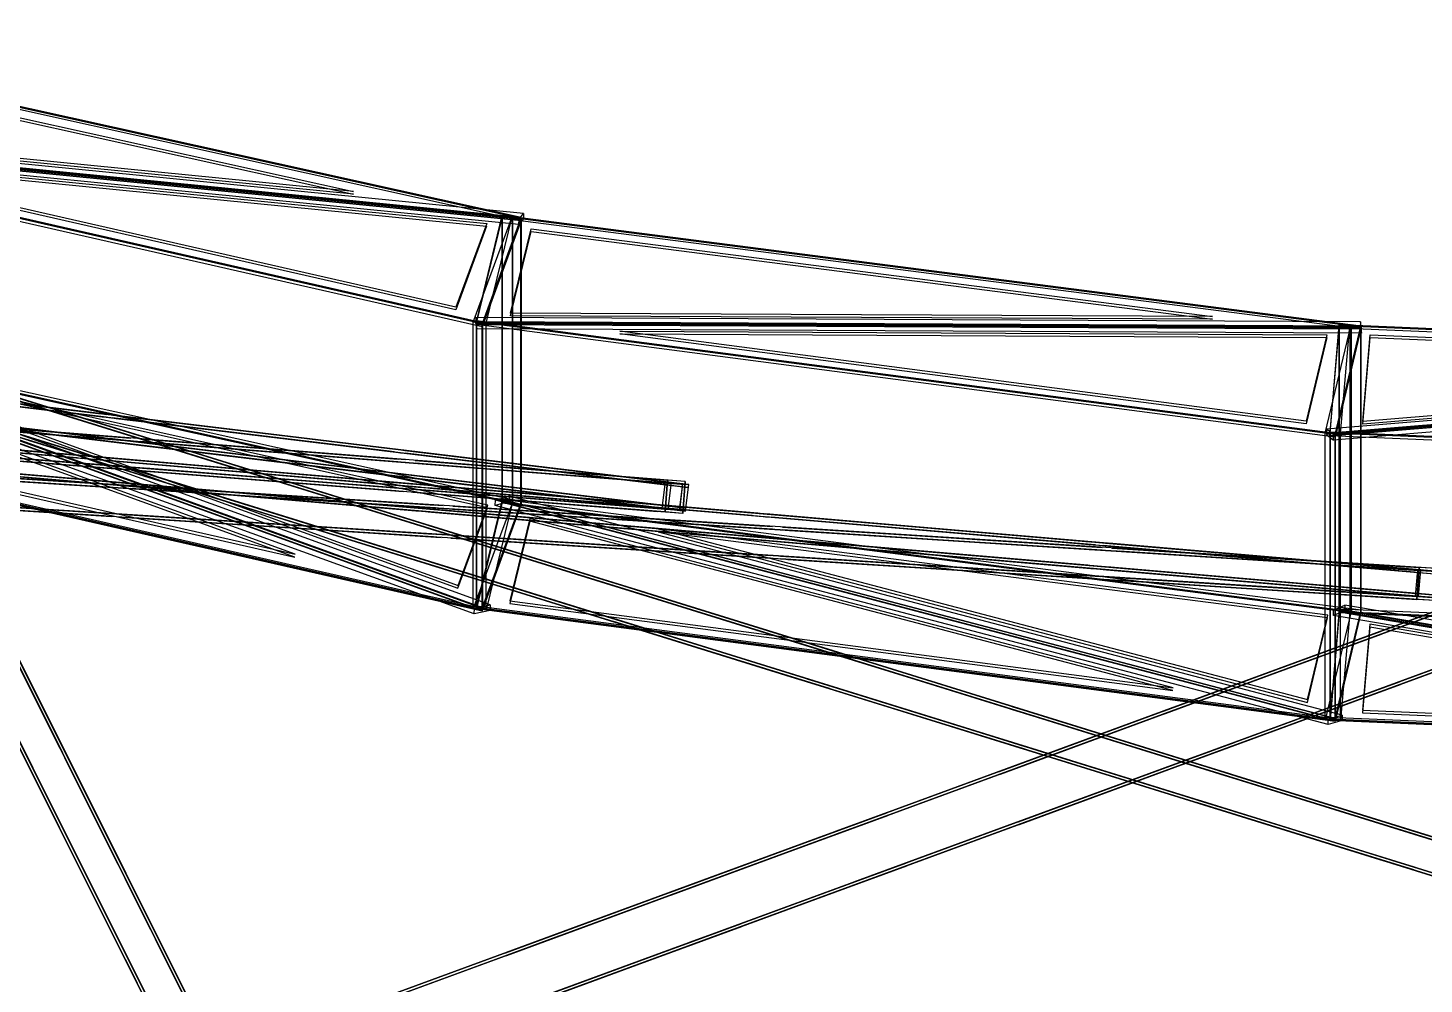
# Model space of a CAD drawing. Header units: millimetres. Extents: x -52000 to 48850, y -48850 to 51750.
# Drawn here: x -12194 to -4310, y 22904 to 28305 of the extents above; entities that cross this region are included whole.
import ezdxf

# ---------------------------------------------------------------- set-up
doc = ezdxf.new("R2010")
doc.units = ezdxf.units.MM
doc.layers.add('D-STR-STRC', color=7, linetype='Continuous', lineweight=25)

msp = doc.modelspace()

# ---------------------------------------------------------------- linework, layer by layer
at = {"layer": 'D-STR-STRC'}
for points in [[(-9408, 27233.3), (-14470.8, 27733.9), (-14249.9, 28304.8)], [(-9408.6, 27218), (-14471.3, 27718.6), (-14250.5, 28289.5)], [(-10355.3, 27365.3), (-14274.7, 27752.8), (-14103.7, 28194.8)], [(-10354.8, 27380.6), (-14274.1, 27768.1), (-14103.1, 28210.1)], [(-28020.5, 28070.4), (-27984.6, 28066.1), (-8463.9, 25709.1), (-8499.8, 25713.4)], [(-28018.6, 28086.3), (-27982.7, 28081.9), (-8461.9, 25725), (-8497.9, 25729.3)], [(-28036.6, 27937.4), (-28000.7, 27933), (-8479.9, 25576.1), (-8515.8, 25580.4)], [(-28034.7, 27953.2), (-27998.8, 27948.9), (-8478, 25591.9), (-8513.9, 25596.3)], [(-9408.6, 27218), (-9629.5, 26617.3), (-14471.4, 27718.6)], [(-9408, 27233.3), (-9628.9, 26632.7), (-14470.8, 27733.9)], [(-9604.1, 27184.7), (-9777.6, 26712.9), (-13580.4, 27577.8)], [(-9603.5, 27200), (-9777, 26728.2), (-13579.8, 27593.2)], [(-9458.2, 27243.7), (-9458.3, 25624.9), (-9679, 25024.8), (-9679, 26643.6)], [(-4666.6, 26605.2), (-9662.2, 26629.6), (-9516.1, 27230.3)], [(-4666.3, 26620.5), (-9661.8, 26645), (-9515.7, 27245.7)], [(-9515.8, 27244.9), (-9515.8, 25626.1), (-9661.8, 25025.7), (-9661.7, 26644.6)], [(-9408.1, 27232.6), (-9408.1, 25613.8), (-9628.9, 25013.4), (-9628.8, 26632.2)], [(-9459.9, 27237.7), (-9459.9, 25618.9), (-9605.9, 25018.4), (-9605.9, 26637.2)], [(-9517, 25620.1), (-9517, 27240.1), (-9515.7, 27245.7), (-9515.7, 25625.7)], [(-9396, 27226.8), (-9421.9, 27193.9), (-9420.7, 27224.6), (-9394.8, 27257.4)], [(-9410.1, 25607.7), (-9410.1, 27227.7), (-9408, 27233.3), (-9408, 25613.3)], [(-27119.7, 27175), (-27101.1, 27173.4), (-4230.1, 25218.7), (-4248.7, 25220.3)], [(-27118.3, 27190.9), (-27099.7, 27189.3), (-4228.7, 25234.7), (-4247.4, 25236.3)], [(-8483.1, 25726.5), (-8483.1, 25726.5), (-27109.6, 27189.2), (-27109.6, 27189.2)], [(-5505.4, 26659.5), (-9468.9, 26679), (-9352.9, 27155.5)], [(-5505, 26674.9), (-9468.5, 26694.3), (-9352.6, 27170.9)], [(-27129.7, 27057.4), (-27111.1, 27055.8), (-4240.2, 25101.1), (-4258.8, 25102.7)], [(-27131.1, 27041.5), (-27112.5, 27039.9), (-4241.5, 25085.2), (-4260.1, 25086.8)], [(-8494.7, 25578.9), (-8494.7, 25578.9), (-27121.2, 27041.6), (-27121.2, 27041.6)], [(-4239.8, 25234.6), (-4239.8, 25234.6), (-26574.2, 26652.7), (-26574.2, 26652.7)], [(-9628.9, 25012.7), (-14249.9, 26684.8), (-14470.8, 26113.9)], [(-9628.4, 25028), (-14249.3, 26700.1), (-14470.2, 26129.2)], [(-9628.9, 25012.7), (-9408, 25613.3), (-14249.9, 26684.8)], [(-9628.3, 25028), (-9407.4, 25628.7), (-14249.2, 26700.2)], [(-9666, 26638.6), (-9658.7, 26605.3), (-9658, 26636.1), (-9665.3, 26669.3)], [(-9660.5, 26650.5), (-9660.5, 25030.5), (-9661.8, 25025), (-9661.8, 26645)], [(-10685.9, 25331.5), (-14115.4, 26572.6), (-14279.4, 26148.8)], [(-13208.7, 26627.6), (-13023.1, 26256.5), (-10974.4, 22159), (-11160, 22530.2)], [(-13194.4, 26634.8), (-13008.8, 26263.6), (-10960.1, 22166.2), (-11145.7, 22537.3)], [(166.5, 26631.7), (-276.9, 26468.7), (-11428.2, 22371.3), (-10984.7, 22534.2)], [(172.1, 26616.6), (-271.4, 26453.7), (-11422.7, 22356.3), (-10979.2, 22519.2)], [(-4666.6, 26605.1), (-4812.7, 25993.5), (-9662.2, 26629.6)], [(-4666.3, 26620.5), (-4812.4, 26008.9), (-9661.8, 26645)], [(-9626.9, 26638.3), (-9626.9, 25018.3), (-9628.9, 25012.7), (-9628.9, 26632.7)], [(-4859.4, 26556.8), (-4976.2, 26067.9), (-8852.4, 26576.4)], [(-4859.1, 26572.2), (-4975.8, 26083.3), (-8852, 26591.8)], [(-4722.1, 26627), (-4722.2, 25008.1), (-4868.1, 24396.9), (-4868.1, 26015.8)], [(64.7, 26407), (-4841.2, 26000), (-4789.6, 26611.6)], [(64.8, 26422.4), (-4841, 26015.4), (-4789.5, 26627)], [(-4789.5, 26626.3), (-4789.5, 25007.5), (-4841, 24396.1), (-4841, 26015)], [(-4666.3, 26619.8), (-4666.3, 25000.9), (-4812.3, 24389.6), (-4812.3, 26008.4)], [(-4789.9, 25001.7), (-4789.9, 26621.7), (-4789.5, 26627), (-4789.5, 25007)], [(-4730, 26623.8), (-4730, 25005), (-4781.5, 24393.6), (-4781.5, 26012.4)], [(-4670.4, 26614.1), (-4663.1, 26580.8), (-4662.4, 26611.6), (-4669.7, 26644.8)], [(-4667.5, 24995.1), (-4667.5, 26615.1), (-4666.3, 26620.5), (-4666.3, 25000.5)], [(-734.6, 26407.2), (-4655.3, 26082), (-4614.1, 26570.8)], [(-4249.1, 25086.9), (-4249.1, 25086.9), (-26583.5, 26505), (-26583.5, 26505)], [(-10686.4, 25316.2), (-14116, 26557.3), (-14279.9, 26133.5)], [(-13391.2, 26536.4), (-13205.6, 26165.2), (-11156.9, 22067.8), (-11342.5, 22439)], [(-13376.9, 26543.5), (-13191.3, 26172.4), (-11142.6, 22074.9), (-11328.2, 22446.1)], [(-13311, 26527.7), (-13036.2, 26442.3), (163.8, 22344.9), (-111, 22430.2)], [(-13306.3, 26542.9), (-13031.5, 26457.6), (168.5, 22360.2), (-106.3, 22445.5)], [(-13181.1, 26504.1), (-12988.1, 26444.2), (-12008.1, 26140)], [(-13179.2, 26503.5), (-12199.2, 26199.3), (-12006.2, 26139.4)], [(-734.7, 26391.8), (-4655.4, 26066.5), (-4614.2, 26555.4)], [(-9764.9, 25155.2), (-9597.7, 25609.7), (-13261.5, 26420.4)], [(-13185.8, 26488.8), (-12992.8, 26428.9), (-12012.8, 26124.7)], [(-13184, 26488.2), (-12204, 26184), (-12011, 26124.1)], [(64.8, 26422.4), (13.3, 25808.3), (-4841, 26015.4)], [(-13368.5, 26342.4), (-13093.7, 26257.1), (106.3, 22159.6), (-168.5, 22244.9)], [(-13363.8, 26357.7), (-13089, 26272.3), (111, 22174.9), (-163.8, 22260.2)], [(-9765.5, 25139.8), (-9598.4, 25594.3), (-13262.1, 26405.1)], [(271.4, 26346.3), (-172.1, 26183.4), (-11323.3, 22085.9), (-10879.9, 22248.9)], [(64.7, 26407), (13.2, 25792.9), (-4841.2, 26000)], [(-13344.1, 26298.3), (-13321.7, 26295.6), (-11781.7, 26109.7)], [(-13342.2, 26314.2), (-13319.8, 26311.5), (-11779.8, 26125.6)], [(-13315.6, 26294.9), (-11775.5, 26109), (-11753.2, 26106.2)], [(-13313.6, 26310.8), (-11773.6, 26124.8), (-11751.2, 26122.1)], [(-13243.4, 26303.5), (-13050.3, 26243.6), (-12070.3, 25939.4)], [(-13241.5, 26302.9), (-12261.5, 25998.7), (-12068.5, 25938.8)], [(-13238.6, 26318.8), (-13045.6, 26258.9), (-12065.6, 25954.7)], [(-13236.7, 26318.2), (-12256.8, 26014), (-12063.7, 25954.1)], [(276.9, 26331.3), (-166.5, 26168.3), (-11317.8, 22070.9), (-10874.4, 22233.8)], [(-13358.3, 26181.2), (-13335.9, 26178.5), (-11795.9, 25992.5)], [(-13329.7, 26177.7), (-11789.7, 25991.8), (-11767.3, 25989.1)], [(-12131.5, 26178.3), (-11938.5, 26118.4), (-10908.1, 25798.5)], [(-12129.7, 26177.7), (-11099.2, 25857.8), (-10906.2, 25797.9)], [(-13360.2, 26165.3), (-13337.8, 26162.6), (-11797.8, 25976.7)], [(-13331.6, 26161.9), (-11791.6, 25975.9), (-11769.2, 25973.2)], [(-11655.5, 25991.6), (-13111.1, 26105.9), (-13111.1, 26105.9)], [(-11613.7, 25988.4), (-11613.7, 25988.4), (-13069.2, 26102.6)], [(-12136.3, 26163), (-11943.2, 26103.1), (-10912.8, 25783.2)], [(-12134.4, 26162.4), (-11104, 25842.6), (-10911, 25782.6)], [(-11717.4, 26101.9), (-11695, 26099.2), (-10155, 25913.3)], [(-11715.5, 26117.8), (-11693.1, 26115.1), (-10153.1, 25929.2)], [(-11688.8, 26098.5), (-10148.8, 25912.5), (-10126.4, 25909.8)], [(-11686.9, 26114.4), (-10146.9, 25928.4), (-10124.5, 25925.7)], [(-13746.4, 26032), (-13734.8, 26031), (-11916.4, 25875.6)], [(-13745.1, 26048), (-13733.4, 26047), (-11915, 25891.6)], [(-13715.7, 26029.4), (-11897.2, 25874), (-11885.6, 25873)], [(-13714.3, 26045.3), (-11895.9, 25889.9), (-11884.3, 25888.9)], [(-11656.8, 25975.7), (-13112.3, 26090), (-13112.3, 26090)], [(-11614.9, 25972.4), (-11614.9, 25972.4), (-13070.4, 26086.7)], [(-4860.4, 26007.7), (-4822.1, 25976.9), (-4821.8, 26007.7), (-4860.1, 26038.5)], [(-4840.6, 26020.8), (-4840.6, 24400.8), (-4841, 24395.4), (-4841, 26015.4)], [(-11668.4, 25828.1), (-13123.9, 25942.4), (-13123.9, 25942.4)], [(-12193.8, 25977.7), (-12000.8, 25917.8), (-10970.3, 25597.9)], [(-12191.9, 25977.1), (-11161.5, 25657.3), (-10968.5, 25597.4)], [(-12189, 25993), (-11996, 25933.1), (-10965.6, 25613.2)], [(-12187.2, 25992.4), (-11156.8, 25672.6), (-10963.7, 25612.6)], [(-11733.5, 25968.9), (-11711.1, 25966.2), (-10171.1, 25780.3)], [(-11731.5, 25984.8), (-11709.1, 25982.1), (-10169.1, 25796.1)], [(-11704.9, 25965.4), (-10164.9, 25779.5), (-10142.5, 25776.8)], [(-11703, 25981.3), (-10163, 25795.4), (-10140.6, 25792.7)], [(-10104.6, 25853.8), (-11560.1, 25968.1), (-11560.1, 25968.1)], [(-10103.3, 25869.7), (-11558.8, 25984), (-11558.8, 25984)], [(-10062.7, 25850.5), (-10062.7, 25850.5), (-11518.2, 25964.8)], [(-10061.5, 25866.5), (-10061.5, 25866.5), (-11517, 25980.8)], [(-4811.1, 26014.3), (-4811.1, 24394.3), (-4812.4, 24388.9), (-4812.4, 26008.9)], [(-13757.8, 25898.5), (-13746.2, 25897.5), (-11927.8, 25742.1)], [(-13756.5, 25914.5), (-13744.9, 25913.5), (-11926.5, 25758.1)], [(-13727.1, 25895.9), (-11908.7, 25740.5), (-11897, 25739.5)], [(-13725.7, 25911.8), (-11907.3, 25756.4), (-11895.7, 25755.4)], [(-11669.6, 25812.2), (-13125.1, 25926.5), (-13125.1, 25926.5)], [(-11627.8, 25808.9), (-11627.8, 25808.9), (-13083.3, 25923.2)], [(-11626.5, 25824.9), (-11626.5, 25824.9), (-13082, 25939.2)], [(-11840.5, 25869.1), (-11828.9, 25868.2), (-10010.5, 25712.7)], [(-11839.1, 25885.1), (-11827.5, 25884.1), (-10009.1, 25728.7)], [(-11809.7, 25866.5), (-9991.3, 25711.1), (-9979.7, 25710.1)], [(-11808.4, 25882.5), (-9990, 25727), (-9978.4, 25726.1)], [(-10090.7, 25905.5), (-10068.3, 25902.8), (-8599.7, 25725.5)], [(-10088.7, 25921.4), (-10066.4, 25918.7), (-8597.8, 25741.4)], [(-10062.1, 25902.1), (-8593.5, 25724.8), (-8571.2, 25722)], [(-10060.2, 25918), (-8591.6, 25740.6), (-8569.2, 25737.9)], [(-8623.4, 25753.5), (-10006.6, 25862.2), (-10006.6, 25862.2)], [(-11753.9, 25711.7), (-13518.3, 25823.7), (-13518.3, 25823.7)], [(-11752.9, 25727.7), (-13517.3, 25839.7), (-13517.3, 25839.7)], [(-11712, 25709), (-11712, 25709), (-13476.4, 25821.1)], [(-11711, 25725), (-11711, 25725), (-13475.4, 25837)], [(-10117.4, 25690.3), (-11572.9, 25804.6), (-11572.9, 25804.6)], [(-10116.2, 25706.2), (-11571.7, 25820.5), (-11571.7, 25820.5)], [(-10075.6, 25687), (-10075.6, 25687), (-11531.1, 25801.3)], [(-10074.3, 25703), (-10074.3, 25703), (-11529.8, 25817.3)], [(-11036.3, 25821.5), (-10843.2, 25761.6), (-9812.8, 25441.8)], [(-11034.4, 25821), (-10004, 25501.1), (-9811, 25441.2)], [(-11031.5, 25836.8), (-10838.5, 25776.9), (-9808.1, 25457)], [(-11029.7, 25836.2), (-9999.2, 25516.4), (-9806.2, 25456.5)], [(-10104.8, 25788.4), (-10082.4, 25785.7), (-8613.9, 25608.4)], [(-10076.2, 25784.9), (-8607.7, 25607.6), (-8585.3, 25604.9)], [(-8624.7, 25737.6), (-10007.9, 25846.2), (-10007.9, 25846.2)], [(-8582.8, 25734.3), (-8582.8, 25734.3), (-9966, 25842.9)], [(-8581.5, 25750.2), (-8581.5, 25750.2), (-9964.8, 25858.9)], [(-11851.9, 25735.6), (-11840.3, 25734.6), (-10021.9, 25579.2)], [(-11850.6, 25751.6), (-11838.9, 25750.6), (-10020.5, 25595.2)], [(-11821.1, 25733), (-10002.7, 25577.6), (-9991.1, 25576.6)], [(-11819.8, 25748.9), (-10001.4, 25593.5), (-9989.8, 25592.5)], [(-9892.7, 25593.5), (-11657.1, 25705.5), (-11657.1, 25705.5)], [(-9891.7, 25609.5), (-11656.1, 25721.5), (-11656.1, 25721.5)], [(-9850.8, 25590.9), (-9850.8, 25590.9), (-11615.2, 25702.9)], [(-9849.8, 25606.8), (-9849.8, 25606.8), (-11614.2, 25718.9)], [(-10106.7, 25772.5), (-10084.3, 25769.8), (-8615.8, 25592.5)], [(-10078.2, 25769), (-8609.6, 25591.7), (-8587.2, 25589)], [(-9934.6, 25706.3), (-9923, 25705.3), (-8104.6, 25549.9)], [(-9933.2, 25722.2), (-9921.6, 25721.2), (-8103.2, 25565.8)], [(-9903.8, 25703.6), (-8085.4, 25548.2), (-8073.8, 25547.2)], [(-9902.5, 25719.6), (-8084.1, 25564.2), (-8072.4, 25563.2)], [(-8596.4, 25741.2), (-8614.4, 25592.3), (-8578.5, 25588), (-8560.5, 25736.9)], [(-8595.6, 25570.8), (-8581.5, 25750.2), (-8581.5, 25750.2), (-8595.6, 25570.8)], [(-8497.9, 25729.3), (-8515.8, 25580.4), (-8513.4, 25580.1), (-8495.5, 25729)], [(-8497.9, 25729.3), (-8515.8, 25580.4), (-8479.9, 25576.1), (-8461.9, 25725)], [(-8495.9, 25563), (-8481.8, 25742.4), (-8481.8, 25742.4), (-8495.9, 25563)], [(-8464.3, 25725.3), (-8482.3, 25576.4), (-8479.9, 25576.1), (-8461.9, 25725)], [(-11764.3, 25548), (-13528.7, 25660.1), (-13528.7, 25660.1)], [(-11763.3, 25564), (-13527.7, 25676), (-13527.7, 25676)], [(-11722.4, 25545.4), (-11722.4, 25545.4), (-13486.8, 25657.4)], [(-11721.4, 25561.3), (-11721.4, 25561.3), (-13485.8, 25673.4)], [(-11093.8, 25636.3), (-10900.8, 25576.3), (-9870.3, 25256.5)], [(-11091.9, 25635.7), (-10061.5, 25315.8), (-9868.5, 25255.9)], [(-11089, 25651.5), (-10896, 25591.6), (-9865.6, 25271.8)], [(-11087.2, 25651), (-10056.8, 25331.1), (-9863.7, 25271.2)], [(-8637.5, 25574.1), (-10020.7, 25682.7), (-10020.7, 25682.7)], [(-8636.2, 25590), (-10019.5, 25698.7), (-10019.5, 25698.7)], [(-8595.6, 25570.8), (-8595.6, 25570.8), (-9978.9, 25679.4)], [(-8594.4, 25586.7), (-8594.4, 25586.7), (-9977.6, 25695.4)], [(-4812.4, 24388.9), (-9515.7, 25625.7), (-9661.8, 25025)], [(-4812, 24404.2), (-9515.4, 25641), (-9661.5, 25040.4)], [(-9554.6, 25637.1), (-9475.7, 25660.3), (-9476.4, 25629.6), (-9555.4, 25606.4)], [(-4812.4, 24388.9), (-4666.3, 25000.5), (-9515.7, 25625.7)], [(-4812, 24404.3), (-4665.9, 25015.9), (-9515.3, 25641.1)], [(-9902.1, 25445.8), (-11666.5, 25557.8), (-11666.5, 25557.8)], [(-9860.2, 25443.2), (-9860.2, 25443.2), (-11624.6, 25555.2)], [(-9946, 25572.7), (-9934.4, 25571.7), (-8116, 25416.3)], [(-9944.6, 25588.7), (-9933, 25587.7), (-8114.6, 25432.3)], [(-9915.2, 25570.1), (-8096.8, 25414.7), (-8085.2, 25413.7)], [(-9913.9, 25586.1), (-8095.5, 25430.6), (-8083.9, 25429.6)], [(-8031.5, 25475.3), (-9795.9, 25587.4), (-9795.9, 25587.4)], [(-8030.5, 25491.3), (-9794.9, 25603.3), (-9794.9, 25603.3)], [(-7989.6, 25472.7), (-7989.6, 25472.7), (-9754, 25584.7)], [(-7988.6, 25488.6), (-7988.6, 25488.6), (-9753, 25600.7)], [(-8027.3, 25559.3), (-8015.7, 25558.3), (-6197.3, 25402.9)], [(-7996.6, 25556.7), (-6178.1, 25401.3), (-6166.5, 25400.3)], [(-9903.1, 25429.8), (-11667.5, 25541.9), (-11667.5, 25541.9)], [(-9861.2, 25427.2), (-9861.2, 25427.2), (-11625.6, 25539.2)], [(-9936.3, 25480.1), (-9743.2, 25420.2), (-8712.8, 25100.3)], [(-9934.4, 25479.5), (-8904, 25159.7), (-8711, 25099.7)], [(-9931.5, 25495.4), (-9738.5, 25435.5), (-8708.1, 25115.6)], [(-9929.7, 25494.8), (-8899.2, 25174.9), (-8706.2, 25115)], [(-5727.8, 24563), (-9360.6, 25518.3), (-9473.5, 25054.3)], [(-5727.5, 24578.3), (-9360.3, 25533.6), (-9473.1, 25069.7)], [(-4967.9, 24510.6), (-4854, 24987.5), (-8634.7, 25474.8)], [(-8028.7, 25543.4), (-8017.1, 25542.4), (-6198.7, 25387)], [(-7997.9, 25540.7), (-6179.5, 25385.3), (-6167.9, 25384.3)], [(-6170.3, 25357.2), (-7934.7, 25469.2), (-7934.7, 25469.2)], [(-6169.3, 25373.1), (-7933.7, 25485.2), (-7933.7, 25485.2)], [(-6128.4, 25354.5), (-6128.4, 25354.5), (-7892.8, 25466.5)], [(-6127.4, 25370.5), (-6127.4, 25370.5), (-7891.8, 25482.5)], [(-8041.9, 25311.7), (-9806.3, 25423.7), (-9806.3, 25423.7)], [(-8040.9, 25327.6), (-9805.3, 25439.7), (-9805.3, 25439.7)], [(-8000, 25309), (-8000, 25309), (-9764.4, 25421)], [(-7999, 25325), (-7999, 25325), (-9763.4, 25437)], [(-4968.3, 24495.2), (-4854.4, 24972.1), (-8635.1, 25459.4)], [(-8040.1, 25409.9), (-8028.5, 25408.9), (-6210.1, 25253.4)], [(-8038.7, 25425.8), (-8027.1, 25424.8), (-6208.7, 25269.4)], [(-8009.3, 25407.2), (-6190.9, 25251.8), (-6179.3, 25250.8)], [(-8008, 25423.2), (-6189.6, 25267.8), (-6177.9, 25266.8)], [(-6121.4, 25396.4), (-6109.8, 25395.4), (-4363.5, 25246.2)], [(-6090.6, 25393.8), (-4344.3, 25244.5), (-4332.7, 25243.5)], [(-9989, 25310.1), (-9796, 25250.2), (-8765.6, 24930.3)], [(-9987.2, 25309.5), (-8956.8, 24989.7), (-8763.7, 24929.7)], [(-6179.7, 25209.5), (-7944.1, 25321.5), (-7944.1, 25321.5)], [(-6137.8, 25206.8), (-6137.8, 25206.8), (-7902.2, 25318.8)], [(-6122.8, 25380.5), (-6111.2, 25379.5), (-4364.8, 25230.2)], [(-6092, 25377.8), (-4345.7, 25228.6), (-4334.1, 25227.6)], [(-4381.5, 25243.6), (-6073.5, 25351), (-6073.5, 25351)], [(-4380.5, 25259.5), (-6072.5, 25367), (-6072.5, 25367)], [(-4339.6, 25240.9), (-4339.6, 25240.9), (-6031.6, 25348.4)], [(-4338.5, 25256.9), (-4338.5, 25256.9), (-6030.6, 25364.3)], [(-9993.8, 25294.8), (-9800.8, 25234.9), (-8770.3, 24915)], [(-9991.9, 25294.2), (-8961.5, 24974.4), (-8768.5, 24914.5)], [(-6180.7, 25193.5), (-7945.1, 25305.5), (-7945.1, 25305.5)], [(-6138.8, 25190.8), (-6138.8, 25190.8), (-7903.2, 25302.9)], [(-6134.2, 25247), (-6122.6, 25246), (-4376.3, 25096.7)], [(-6132.8, 25262.9), (-6121.2, 25261.9), (-4374.9, 25112.7)], [(-6103.4, 25244.3), (-4357.1, 25095.1), (-4345.5, 25094.1)], [(-6102, 25260.3), (-4355.7, 25111), (-4344.1, 25110)], [(-3626.9, 25237.8), (-3983.7, 25106.7), (-4849.7, 24788.5)], [(-3624.2, 25238.8), (-4490.1, 24920.6), (-4847, 24789.5)], [(-4346.8, 25244.8), (-4359.6, 25095.3), (-4341, 25093.7), (-4328.2, 25243.2)], [(-4349.9, 25077.2), (-4338.5, 25256.9), (-4338.5, 25256.9), (-4349.9, 25077.2)], [(-12471.6, 25189.1), (-12338.7, 24923.4), (-12182.8, 24611.6)], [(-8831.5, 25153.9), (-8638.5, 25094), (-7608.1, 24774.1)], [(-8829.7, 25153.3), (-7799.2, 24833.5), (-7606.2, 24773.6)], [(-4391.9, 25079.9), (-6083.9, 25187.3), (-6083.9, 25187.3)], [(-4390.8, 25095.9), (-6082.9, 25203.3), (-6082.9, 25203.3)], [(-4349.9, 25077.2), (-4349.9, 25077.2), (-6042, 25184.7)], [(-4348.9, 25093.2), (-4348.9, 25093.2), (-6041, 25200.7)], [(-3621.3, 25222.8), (-3978.2, 25091.7), (-4844.1, 24773.5)], [(-3618.7, 25223.8), (-4484.6, 24905.6), (-4841.4, 24774.5)], [(-8836.3, 25138.6), (-8643.2, 25078.7), (-7612.8, 24758.9)], [(-8834.4, 25138.1), (-7804, 24818.2), (-7611, 24758.3)], [(-9673, 25025.8), (-9583.1, 25045.5), (-9584.3, 25014.9), (-9674.2, 24995.1)], [(13.3, 24188.3), (-4789.5, 25007), (-4841, 24395.4)], [(13.4, 24203.7), (-4789.4, 25022.5), (-4840.9, 24410.8)], [(-4820.5, 25016.6), (-4758.1, 25043.7), (-4758.4, 25012.9), (-4820.7, 24985.8)], [(13.3, 24188.3), (64.8, 24802.4), (-4789.5, 25007)], [(13.4, 24203.7), (65, 24817.8), (-4789.4, 25022.5)], [(-8893.8, 24953.4), (-8700.8, 24893.4), (-7670.3, 24573.6)], [(-8891.9, 24952.8), (-7861.5, 24632.9), (-7668.5, 24573)], [(-8889, 24968.6), (-8696, 24908.7), (-7665.6, 24588.9)], [(-8887.2, 24968.1), (-7856.8, 24648.2), (-7663.7, 24588.3)], [(-3522, 24952.5), (-3878.9, 24821.3), (-4744.8, 24503.2)], [(-3519.3, 24953.4), (-4385.3, 24635.3), (-4742.1, 24504.1)], [(-3516.5, 24937.4), (-3873.3, 24806.3), (-4739.3, 24488.1)], [(-3513.8, 24938.4), (-4379.8, 24620.2), (-4736.6, 24489.1)], [(-813.2, 24272.5), (-4616.6, 24920.8), (-4657.4, 24436.5)], [(-813.1, 24287.9), (-4616.5, 24936.2), (-4657.3, 24451.9)], [(-12327.4, 24865.1), (-12171.6, 24553.3), (-12038.7, 24287.6)], [(-12315.1, 24840.5), (-12182.3, 24574.8), (-12026.4, 24263)], [(-12313.1, 24872.2), (-12157.3, 24560.5), (-12024.4, 24294.8)], [(-12300.8, 24847.6), (-12168, 24581.9), (-12012.1, 24270.2)], [(-4556.1, 24896.3), (-4913, 24765.2), (-5778.9, 24447)], [(-4553.4, 24897.3), (-5419.4, 24579.1), (-5776.2, 24448)], [(-4550.6, 24881.3), (-4907.5, 24750.2), (-5773.4, 24432)], [(-4547.9, 24882.3), (-5413.9, 24564.1), (-5770.7, 24433)], [(-7736.3, 24797.2), (-7543.2, 24737.3), (-6512.8, 24417.4)], [(-7734.4, 24796.6), (-6704, 24476.7), (-6511, 24416.8)], [(-7731.5, 24812.5), (-7538.5, 24752.5), (-6508.1, 24432.7)], [(-7729.7, 24811.9), (-6699.2, 24492), (-6506.2, 24432.1)], [(-7793.8, 24611.9), (-7600.8, 24552), (-6570.3, 24232.1)], [(-7791.9, 24611.3), (-6761.5, 24291.5), (-6568.5, 24231.5)], [(-7789, 24627.2), (-7596, 24567.3), (-6565.6, 24247.4)], [(-7787.2, 24626.6), (-6756.8, 24306.7), (-6563.7, 24246.8)], [(-4451.3, 24611), (-4808.1, 24479.9), (-5674.1, 24161.7)], [(-4448.6, 24612), (-5314.6, 24293.8), (-5671.4, 24162.7)], [(-12156.7, 24523.6), (-12000.8, 24211.9), (-11868, 23946.2)], [(-12142.4, 24530.8), (-11986.5, 24219), (-11853.7, 23953.3)], [(-5485.4, 24554.9), (-5842.2, 24423.8), (-6708.2, 24105.6)], [(-5482.7, 24555.9), (-6348.7, 24237.7), (-6705.5, 24106.6)], [(-5479.9, 24539.9), (-5836.7, 24408.8), (-6702.7, 24090.6)], [(-5477.2, 24540.9), (-6343.2, 24222.7), (-6700, 24091.6)], [(-4445.8, 24596), (-4802.6, 24464.9), (-5668.6, 24146.7)], [(-4443.1, 24597), (-5309, 24278.8), (-5665.9, 24147.7)], [(-12144.4, 24499), (-12011.6, 24233.3), (-11855.7, 23921.6)], [(-12130.1, 24506.2), (-11997.2, 24240.5), (-11841.4, 23928.7)], [(-6636.3, 24455.7), (-6443.2, 24395.8), (-5412.8, 24076)], [(-6634.4, 24455.2), (-5604, 24135.3), (-5411, 24075.4)], [(-6631.5, 24471), (-6438.5, 24411.1), (-5408.1, 24091.2)], [(-6629.7, 24470.4), (-5599.2, 24150.6), (-5406.2, 24090.7)], [(-12339.2, 24432.4), (-12183.3, 24120.7), (-12050.4, 23854.9)], [(-12326.9, 24407.8), (-12194, 24142.1), (-12038.2, 23830.3)], [(-12324.9, 24439.5), (-12169, 24127.8), (-12036.1, 23862.1)], [(-12312.6, 24415), (-12179.7, 24149.2), (-12023.8, 23837.5)], [(-4851.3, 24400.3), (-4772.3, 24423.5), (-4773.1, 24392.8), (-4852, 24369.6)], [(-6689, 24285.7), (-6496, 24225.8), (-5465.6, 23906)], [(-6687.2, 24285.2), (-5656.8, 23965.3), (-5463.7, 23905.4)], [(-6414.7, 24213.4), (-6771.5, 24082.3), (-7637.5, 23764.1)], [(-6412, 24214.4), (-7277.9, 23896.2), (-7634.8, 23765.1)], [(-6693.8, 24270.5), (-6500.8, 24210.5), (-5470.3, 23890.7)], [(-6691.9, 24269.9), (-5661.5, 23950), (-5468.5, 23890.1)], [(-5380.6, 24269.5), (-5737.4, 24138.4), (-6603.4, 23820.2)], [(-5377.9, 24270.5), (-6243.8, 23952.3), (-6600.7, 23821.2)], [(-5375, 24254.5), (-5731.9, 24123.4), (-6597.8, 23805.2)], [(-5372.4, 24255.5), (-6238.3, 23937.3), (-6595.1, 23806.2)], [(-11986, 24182.2), (-11830.1, 23870.4), (-11697.3, 23604.7)], [(-11973.7, 24157.6), (-11840.8, 23891.8), (-11685, 23580.1)], [(-11971.7, 24189.3), (-11815.8, 23877.6), (-11682.9, 23611.9)], [(-11959.4, 24164.7), (-11826.5, 23899), (-11670.7, 23587.3)], [(-6409.2, 24198.4), (-6766, 24067.3), (-7632, 23749.1)], [(-6406.5, 24199.4), (-7272.4, 23881.2), (-7629.3, 23750.1)], [(-5531.5, 24129.6), (-5338.5, 24069.6), (-4308.1, 23749.8)], [(-5529.7, 24129), (-4499.2, 23809.1), (-4306.2, 23749.2)], [(-12168.4, 24090.9), (-12012.6, 23779.2), (-11879.7, 23513.5)], [(-12156.2, 24066.3), (-12023.3, 23800.6), (-11867.4, 23488.9)], [(-12154.1, 24098.1), (-11998.3, 23786.4), (-11865.4, 23520.6)], [(-12141.8, 24073.5), (-12009, 23807.8), (-11853.1, 23496)], [(-5536.3, 24114.3), (-5343.2, 24054.4), (-4312.8, 23734.5)], [(-5534.4, 24113.7), (-4504, 23793.8), (-4311, 23733.9)], [(-6309.8, 23928.1), (-6666.7, 23797), (-7532.6, 23478.8)], [(-6307.1, 23929.1), (-7173.1, 23610.9), (-7529.9, 23479.8)], [(-6304.3, 23913.1), (-6661.2, 23782), (-7527.1, 23463.8)], [(-6301.6, 23914.1), (-7167.6, 23595.9), (-7524.4, 23464.8)], [(-5593.8, 23929), (-5400.8, 23869.1), (-4370.3, 23549.2)], [(-5591.9, 23928.4), (-4561.5, 23608.6), (-4368.5, 23548.6)], [(-5589, 23944.3), (-5396, 23884.4), (-4365.6, 23564.5)], [(-5587.2, 23943.7), (-4556.8, 23623.8), (-4363.7, 23563.9)], [(-11815.3, 23840.7), (-11659.4, 23529), (-11526.5, 23263.3)], [(-11803, 23816.1), (-11670.1, 23550.4), (-11514.2, 23238.7)], [(-11800.9, 23847.9), (-11645.1, 23536.1), (-11512.2, 23270.4)], [(-11788.7, 23823.3), (-11655.8, 23557.5), (-11499.9, 23245.8)], [(-7344, 23872), (-7700.8, 23740.9), (-8566.7, 23422.7)], [(-7341.3, 23873), (-8207.2, 23554.8), (-8564.1, 23423.7)], [(-7338.4, 23857), (-7695.3, 23725.9), (-8561.2, 23407.7)], [(-7335.8, 23858), (-8201.7, 23539.8), (-8558.5, 23408.7)], [(-11997.7, 23749.5), (-11841.9, 23437.7), (-11709, 23172)], [(-11983.4, 23756.6), (-11827.5, 23444.9), (-11694.7, 23179.2)], [(-11971.1, 23732), (-11838.3, 23466.3), (-11682.4, 23154.6)], [(-4436.3, 23772.8), (-4243.2, 23712.9), (-3212.8, 23393)], [(-4434.4, 23772.2), (-3404, 23452.4), (-3211, 23392.5)], [(-4431.5, 23788.1), (-4238.5, 23728.2), (-3208.1, 23408.3)], [(-4429.7, 23787.5), (-3399.2, 23467.7), (-3206.2, 23407.7)], [(-11985.4, 23724.9), (-11852.6, 23459.2), (-11696.7, 23147.4)], [(-7239.1, 23586.6), (-7595.9, 23455.5), (-8461.9, 23137.3)], [(-7236.4, 23587.6), (-8102.4, 23269.4), (-8459.2, 23138.3)], [(-4493.8, 23587.5), (-4300.8, 23527.6), (-3270.3, 23207.8)], [(-4491.9, 23587), (-3461.5, 23267.1), (-3268.5, 23207.2)], [(-4489, 23602.8), (-4296, 23542.9), (-3265.6, 23223)], [(-4487.2, 23602.2), (-3456.8, 23282.4), (-3263.7, 23222.5)], [(-11644.5, 23499.3), (-11488.7, 23187.5), (-11355.8, 22921.8)], [(-11630.2, 23506.4), (-11474.4, 23194.7), (-11341.5, 22929)], [(-8273.2, 23530.5), (-8630.1, 23399.4), (-9496, 23081.2)], [(-8270.5, 23531.5), (-9136.5, 23213.3), (-9493.3, 23082.2)], [(-8267.7, 23515.5), (-8624.5, 23384.4), (-9490.5, 23066.2)], [(-8265, 23516.5), (-9131, 23198.3), (-9487.8, 23067.2)], [(-7233.6, 23571.6), (-7590.4, 23440.5), (-8456.4, 23122.3)], [(-7230.9, 23572.6), (-8096.9, 23254.4), (-8453.7, 23123.3)], [(-11632.2, 23474.7), (-11499.4, 23208.9), (-11343.5, 22897.2)], [(-11617.9, 23481.8), (-11485.1, 23216.1), (-11329.2, 22904.4)], [(-11827, 23408), (-11671.1, 23096.3), (-11538.3, 22830.6)], [(-11814.7, 23383.4), (-11681.8, 23117.7), (-11526, 22806)], [(-11812.7, 23415.2), (-11656.8, 23103.4), (-11524, 22837.7)], [(-11800.4, 23390.6), (-11667.5, 23124.9), (-11511.7, 22813.1)], [(-9202.5, 23189.1), (-9559.3, 23058), (-10425.3, 22739.8)], [(-9199.8, 23190.1), (-10065.8, 22871.9), (-10422.6, 22740.8)], [(-8168.4, 23245.2), (-8525.2, 23114.1), (-9391.2, 22795.9)], [(-8165.7, 23246.2), (-9031.6, 22928), (-9388.5, 22796.9)], [(-8162.9, 23230.2), (-8519.7, 23099.1), (-9385.7, 22780.9)], [(-8160.2, 23231.2), (-9026.1, 22913), (-9383, 22781.9)], [(-11473.8, 23157.8), (-11317.9, 22846.1), (-11185.1, 22580.3)], [(-11461.5, 23133.2), (-11328.6, 22867.5), (-11172.8, 22555.8)], [(-11459.5, 23165), (-11303.6, 22853.2), (-11170.8, 22587.5)], [(-11447.2, 23140.4), (-11314.3, 22874.6), (-11158.5, 22562.9)], [(-9197, 23174.1), (-9553.8, 23042.9), (-10419.8, 22724.8)], [(-9194.3, 23175.1), (-10060.2, 22856.9), (-10417.1, 22725.7)], [(-11656.3, 23066.6), (-11500.4, 22754.8), (-11367.5, 22489.1)], [(-11644, 23042), (-11511.1, 22776.3), (-11355.2, 22464.5)], [(-11642, 23073.7), (-11486.1, 22762), (-11353.2, 22496.3)], [(-11629.7, 23049.1), (-11496.8, 22783.4), (-11340.9, 22471.7)], [(-9095, 22904.7), (-9960.9, 22586.5), (-10317.8, 22455.4)]]:
    msp.add_lwpolyline(points, close=True, dxfattribs=at)
for points in [[(-9408, 27233.3), (-14249.9, 28304.8)], [(-9410.1, 27227.7), (-14252.1, 28299.1)], [(-28018.6, 28086.3), (-8497.9, 25729.3)], [(-28016.2, 28086), (-8495.5, 25729)], [(-27985.1, 28082.2), (-8464.3, 25725.3)], [(-27982.7, 28081.9), (-8461.9, 25725)], [(-28036.6, 27937.4), (-8515.8, 25580.4)], [(-28034.2, 27937.1), (-8513.4, 25580.1)], [(-28003.1, 27933.3), (-8482.3, 25576.4)], [(-28000.7, 27933), (-8479.9, 25576.1)], [(-9394.8, 27257.4), (-14457.5, 27758)], [(-9421.9, 27193.9), (-14484.6, 27694.5)], [(-9420.7, 27224.6), (-14483.4, 27725.1)], [(-9628.9, 26632.7), (-14470.8, 27733.9)], [(-9626.9, 26638.3), (-14468.5, 27739.6)], [(-9396, 27226.8), (-14458.7, 27727.3)], [(-8481.8, 25742.4), (-27108.4, 27205.1)], [(-4667.5, 26615.1), (-9517, 27240.1)], [(-9459.9, 27237.7), (-9515.8, 27244.9)], [(-4666.3, 26620.5), (-9515.7, 27245.7)], [(-9408.1, 27232.6), (-9458.2, 27243.7)], [(-27118.3, 27190.9), (-4247.4, 25236.3)], [(-27117.1, 27190.8), (-4246.1, 25236.1)], [(-27100.9, 27189.4), (-4230, 25234.8)], [(-27099.7, 27189.3), (-4228.7, 25234.7)], [(-27131.1, 27041.5), (-4260.1, 25086.8)], [(-27129.9, 27041.4), (-4258.9, 25086.7)], [(-8495.9, 25563), (-27122.4, 27025.7)], [(-27113.7, 27040), (-4242.8, 25085.3)], [(-27112.5, 27039.9), (-4241.5, 25085.2)], [(-4238.7, 25250.5), (-26573.1, 26668.7)], [(-9674.2, 24995.1), (-14295.1, 26667.3)], [(-9673, 25025.8), (-14294, 26697.9)], [(-9410.1, 25607.7), (-14252.1, 26679.1)], [(-9408, 25613.3), (-14249.9, 26684.8)], [(-9584.3, 25014.9), (-14205.2, 26687.1)], [(-9583.1, 25045.5), (-14204, 26717.7)], [(-4669.7, 26644.8), (-9665.3, 26669.3)], [(-4811.1, 26014.3), (-9660.5, 26650.5)], [(-13194.4, 26634.8), (-11145.7, 22537.3)], [(-13186, 26617.9), (-11137.3, 22520.5)], [(152.7, 26626.6), (-10998.6, 22529.1)], [(166.5, 26631.7), (-10984.7, 22534.2)], [(-9628.8, 26632.2), (-9679, 26643.6)], [(-4670.4, 26614.1), (-9666, 26638.6)], [(-4812.4, 26008.9), (-9661.8, 26645)], [(-9605.9, 26637.2), (-9661.7, 26644.6)], [(-4663.1, 26580.8), (-9658.7, 26605.3)], [(-4662.4, 26611.6), (-9658, 26636.1)], [(64.4, 26417), (-4789.9, 26621.7)], [(64.8, 26422.4), (-4789.5, 26627)], [(-4730, 26623.8), (-4789.5, 26626.3)], [(-4666.3, 26619.8), (-4722.1, 26627)], [(-13391.2, 26536.4), (-11342.5, 22439)], [(-13382.7, 26519.5), (-11334, 22422.1)], [(-13306.3, 26542.9), (-106.3, 22445.5)], [(-13293.2, 26538.9), (-93.2, 22441.4)], [(-4250.1, 25070.9), (-26584.6, 26489)], [(-13044.5, 26461.7), (155.5, 22364.2)], [(-13031.5, 26457.6), (168.5, 22360.2)], [(-276.9, 26468.7), (-11428.2, 22371.3)], [(-263.1, 26473.8), (-11414.3, 22376.4)], [(45.5, 26414.6), (-4860.4, 26007.7)], [(45.7, 26445.5), (-4860.1, 26038.5)], [(84.1, 26414.7), (-4821.8, 26007.7)], [(-13368.5, 26342.4), (-168.5, 22244.9)], [(-13355.5, 26338.3), (-155.5, 22240.9)], [(83.8, 26383.9), (-4822.1, 25976.9)], [(-13106.8, 26261.1), (93.2, 22163.7)], [(-13093.7, 26257.1), (106.3, 22159.6)], [(-13017.3, 26280.5), (-10968.5, 22183)], [(-13008.8, 26263.6), (-10960.1, 22166.2)], [(263.1, 26326.2), (-10888.2, 22228.8)], [(276.9, 26331.3), (-10874.4, 22233.8)], [(-13214, 26182.1), (-11165.3, 22084.7)], [(-9628.9, 25012.7), (-14470.8, 26113.9)], [(-9626.9, 25018.3), (-14468.5, 26119.6)], [(-13205.6, 26165.2), (-11156.9, 22067.8)], [(-166.5, 26168.3), (-11317.8, 22070.9)], [(-152.7, 26173.4), (-11304, 22076)], [(13.7, 25813.7), (-4840.6, 26020.8)], [(-4812.3, 26008.4), (-4868.1, 26015.8)], [(13.3, 25808.3), (-4841, 26015.4)], [(-4781.5, 26012.4), (-4841, 26015)], [(-8596.4, 25741.2), (-8497.9, 25729.3)], [(-8481.8, 25742.4), (-8581.5, 25750.2)], [(-8560.5, 25736.9), (-8461.9, 25725)], [(-4851.3, 24400.3), (-9554.6, 25637.1)], [(-9459.9, 25618.9), (-9515.8, 25626.1)], [(-4666.3, 25000.5), (-9515.7, 25625.7)], [(-4773.1, 24392.8), (-9476.4, 25629.6)], [(-4772.3, 24423.5), (-9475.7, 25660.3)], [(-9408.1, 25613.8), (-9458.3, 25624.9)], [(-4852, 24369.6), (-9555.4, 25606.4)], [(-4667.5, 24995.1), (-9517, 25620.1)], [(-8614.4, 25592.3), (-8515.8, 25580.4)], [(-8495.9, 25563), (-8595.6, 25570.8)], [(-8578.5, 25588), (-8479.9, 25576.1)], [(-4346.8, 25244.8), (-4247.4, 25236.3)], [(-4238.7, 25250.5), (-4338.5, 25256.9)], [(-4328.2, 25243.2), (-4228.7, 25234.7)], [(-4359.6, 25095.3), (-4260.1, 25086.8)], [(-4250.1, 25070.9), (-4349.9, 25077.2)], [(-4341, 25093.7), (-4241.5, 25085.2)], [(-9628.9, 25013.4), (-9679, 25024.8)], [(-9605.9, 25018.4), (-9661.8, 25025.7)], [(-4812.4, 24388.9), (-9661.8, 25025)], [(-4811.1, 24394.3), (-9660.5, 25030.5)], [(-17.7, 24197.9), (-4820.5, 25016.6)], [(64.4, 24797), (-4789.9, 25001.7)], [(-4730, 25005), (-4789.5, 25007.5)], [(64.8, 24802.4), (-4789.5, 25007)], [(44.4, 24194.1), (-4758.4, 25012.9)], [(44.6, 24225), (-4758.1, 25043.7)], [(-4666.3, 25000.9), (-4722.2, 25008.1)], [(-18, 24167.1), (-4820.7, 24985.8)], [(-4812.3, 24389.6), (-4868.1, 24396.9)], [(-4781.5, 24393.6), (-4841, 24396.1)], [(13.3, 24188.3), (-4841, 24395.4)], [(13.7, 24193.7), (-4840.6, 24400.8)]]:
    msp.add_lwpolyline(points, dxfattribs=at)

doc.saveas('drawing.dxf')
